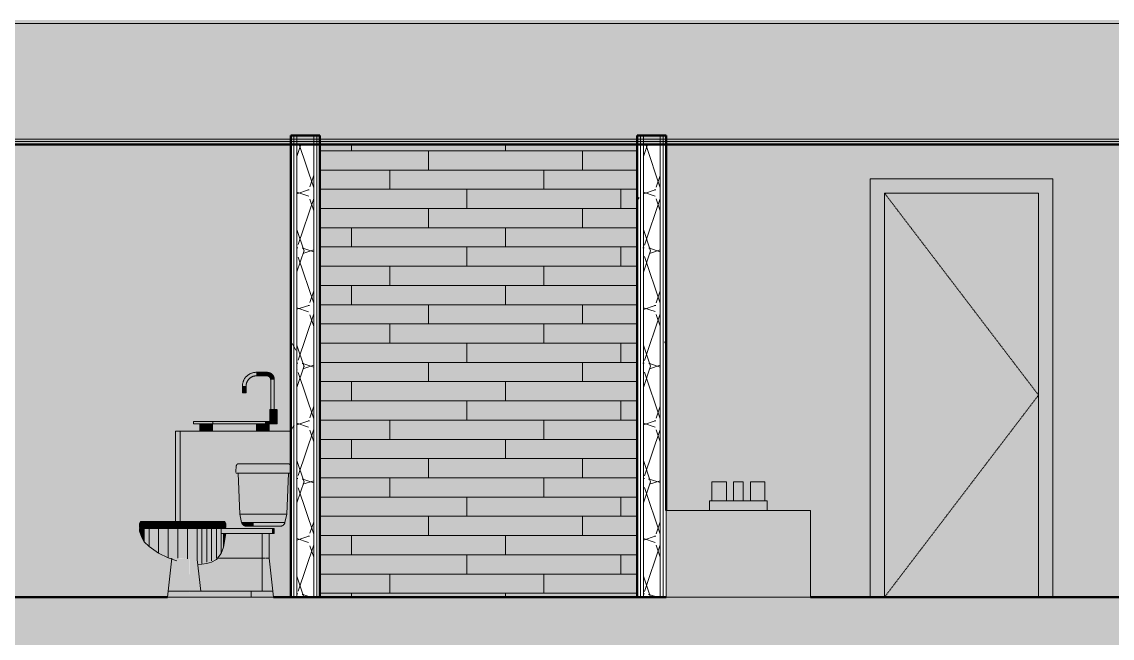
# Model space of a CAD drawing. Header units: inches. Extents: x 9566 to 17067, y -226 to 532.
# Drawn here: x 10320.9 to 10547.5, y -8.5 to 119.6 of the extents above; entities that cross this region are included whole.
import ezdxf

# ---------------------------------------------------------------- set-up
doc = ezdxf.new("R2010")
doc.units = ezdxf.units.IN
doc.header["$MEASUREMENT"] = 0
doc.linetypes.add('Dash 1_16_', pattern=[0.125, 0.0625, -0.0625])
doc.linetypes.add('Grid Line 1_2_', pattern=[0.875, 0.5, -0.125, 0.125, -0.125])
for name, color, linetype, lineweight in [('0-1', 7, 'Continuous', 5), ('0-2', 7, 'Continuous', 9), ('A-AREA-PATT-1', 41, 'Continuous', 9), ('A-AREA-PATT-3', 254, 'Continuous', 9), ('A-DOOR-1', 55, 'Continuous', 13), ('A-DOOR-2', 7, 'Dash 1_16_', 9), ('A-DOOR-FRAM-1', 55, 'Continuous', 13), ('A-DOOR-FRAM-2', 7, 'Continuous', 9), ('A-FLOR-1', 192, 'Continuous', 5), ('A-FLOR-2', 192, 'Continuous', 50), ('A-FLOR-LEVL-1', 51, 'Grid Line 1_2_', 9), ('A-FLOR-MCUT', 51, 'Continuous', 13), ('A-FLOR-PATT-1', 8, 'Continuous', 9), ('A-WALL', 113, 'Continuous', 13), ('A-WALL-PATT-1', 111, 'Continuous', 9), ('I-WALL-2', 2, 'Continuous', 50), ('P-SANR-FIXT-2', 7, 'Continuous', 9), ('P-SANR-FIXT-3', 9, 'Continuous', 9), ('P-SANR-FIXT-4', 50, 'Continuous', 9), ('P-SANR-FIXT-5', 37, 'Continuous', 9), ('Q-CASE-1', 9, 'Continuous', 9), ('Q-CASE-2', 7, 'Continuous', 9)]:
    doc.layers.add(name, color=color, linetype=linetype, lineweight=lineweight)
doc.layers.add('A-AREA-PATT-4', color=41, linetype='Continuous', lineweight=9, transparency=0.9)
pattern_1 = [(0, (11002.727, 72), (38.4, 9.6), [1.584, -27.216, 1.584, -27.216, -153.6]), (0, (11002.727, 72), (38.4, 9.6), [-57.6, 1.584, -56.016, 1.584, -27.216, -67.2]), (0, (11002.727, 72), (38.4, 9.6), [-144, 1.584, -17.616, 1.584, -46.416]), (120, (11017.127, 76.8), (-27.51384, 28.455376), [1.584, -27.216, 1.584, -27.216, -153.6]), (120, (11017.127, 76.8), (-27.51384, 28.455376), [-57.6, 1.584, -56.016, 1.584, -27.216, -67.2]), (120, (11017.127, 76.8), (-27.51384, 28.455376), [-144, 1.584, -17.616, 1.584, -46.416]), (240, (11021.927, 96), (-10.88616, -38.055376), [1.584, -27.216, 1.584, -27.216, -153.6]), (240, (11021.927, 96), (-10.88616, -38.055376), [-57.6, 1.584, -56.016, 1.584, -27.216, -67.2]), (240, (11021.927, 96), (-10.88616, -38.055376), [-144, 1.584, -17.616, 1.584, -46.416])]
pattern_2 = [(161.57, (11003.327, 72.6), (-4.8003375, -0.0004146), [0, -34.152, 3.792, 0]), (18.43, (11002.127, 72.6), (-4.8003375, 0.0004146), [0, -34.152, 3.792, 0]), (108.43, (11003.327, 72.6), (2.3991322, -12.001051), [11.382, -26.562]), (71.57, (11002.127, 72.6), (2.3991322, 12.001051), [11.382, -26.562])]

# ---------------------------------------------------------------- blocks, each defined once
blk = doc.blocks.new('Single-Flush - 32_ x 84_-V19-BUILDING SECTION - EAST_WEST - LOOKING NORTH')
at = {"layer": 'A-DOOR-1'}
blk.add_hatch(color=256, dxfattribs=at).paths.add_polyline_path([(10505.09, 0), (10532.16, 0), (10532.16, 84), (10500.16, 84), (10500.16, 0)], flags=0)
at = {"layer": 'A-DOOR-FRAM-1'}
blk.add_hatch(color=256, dxfattribs=at).paths.add_polyline_path([(10497.16, 0), (10500.16, 0), (10500.16, 84), (10532.16, 84), (10532.16, 0), (10535.16, 0), (10535.16, 87), (10497.16, 87), (10497.16, 9.03)], flags=0)
at = {"layer": 'A-DOOR-2'}
for p in [(10500.16, 84), (10500.16, 0)]:
    blk.add_line(p, (10532.16, 42), dxfattribs=at)
at = {"layer": 'A-DOOR-FRAM-2'}
for p, q in [((10535.16, 87), (10497.16, 87)), ((10497.16, 87), (10497.16, 0)), ((10535.16, 0), (10535.16, 87)), ((10500.16, 0), (10500.16, 84)), ((10500.16, 84), (10532.16, 84)), ((10532.16, 84), (10532.16, 0))]:
    blk.add_line(p, q, dxfattribs=at)
blk = doc.blocks.new('Bath Tub - Maestro - 60_x30_-1352617-BUILDING SECTION - EAST_WEST - LOOKING NORTH')
at = {"layer": 'P-SANR-FIXT-3'}
for points in [[(10525.79, 140), (10525.79, 144), (10524.29, 144), (10524.34, 140), (10525.4, 140)], [(10526.85, 140), (10527.29, 140), (10527.24, 144), (10525.79, 144), (10525.79, 140), (10526.62, 140)], [(10530.79, 140), (10530.79, 144), (10528.79, 144), (10528.79, 140)], [(10533.79, 140), (10533.79, 144), (10532.29, 144), (10532.34, 140), (10533.4, 140)], [(10535.29, 140), (10535.24, 144), (10533.79, 144), (10533.79, 140), (10535.24, 140)], [(10535.79, 138), (10535.79, 140), (10523.79, 140), (10523.79, 138), (10535.29, 138)], [(10526.62, 120), (10544.79, 120), (10544.79, 138), (10514.79, 138), (10514.79, 120)]]:
    blk.add_hatch(color=256, dxfattribs=at).paths.add_polyline_path(points, flags=0)
at = {"layer": 'P-SANR-FIXT-2'}
for p, q in [((10524.29, 144), (10524.29, 140)), ((10524.29, 144), (10525.79, 144)), ((10525.79, 144), (10527.29, 144)), ((10527.29, 140), (10527.29, 144)), ((10528.79, 140), (10528.79, 144)), ((10530.79, 144), (10528.79, 144)), ((10530.79, 144), (10530.79, 140)), ((10532.29, 144), (10532.29, 140)), ((10532.29, 144), (10533.79, 144)), ((10533.79, 144), (10535.29, 144)), ((10535.29, 140), (10535.29, 144)), ((10523.79, 140), (10535.79, 140)), ((10523.79, 138), (10523.79, 140)), ((10535.79, 138), (10535.79, 140)), ((10514.79, 138), (10544.79, 138)), ((10514.79, 120), (10514.79, 138)), ((10535.79, 138), (10523.79, 138)), ((10544.79, 120), (10544.79, 138)), ((10544.79, 120), (10514.79, 120))]:
    blk.add_line(p, q, dxfattribs=at)
blk = doc.blocks.new('M_Sink Vanity-Square - 500 x 440mm-1372835-BUILDING SECTION - EAST_WEST - LOOKING NORTH')
at = {"layer": 'P-SANR-FIXT-4'}
for points in [[(10360.24, 36), (10360.59, 36), (10360.59, 36.5), (10356.59, 36.5), (10356.59, 36), (10360.07, 36)], [(10360.59, 36), (10371.41, 36), (10371.41, 36.5), (10360.59, 36.5)], [(10371.58, 36), (10373.91, 36), (10373.86, 36.5), (10371.41, 36.5), (10371.41, 36), (10371.48, 36)], [(10358.66, 34.5), (10360.59, 34.5), (10360.59, 36), (10357.84, 36), (10357.84, 34.5), (10358.65, 34.5)], [(10360.59, 34.5), (10369.54, 34.5), (10369.54, 36), (10360.59, 36)], [(10371.69, 34.5), (10372.29, 34.5), (10372.29, 36), (10369.54, 36), (10369.54, 34.5), (10371.54, 34.5)]]:
    blk.add_hatch(color=256, dxfattribs=at).paths.add_polyline_path(points, flags=0)
at = {"layer": 'P-SANR-FIXT-5'}
for points in [[(10367.44, 43.87), (10367.48, 43.87), (10367.68, 44.75), (10368.18, 45.43), (10368.89, 45.86), (10369.6, 46.04), (10369.6, 46.75), (10368.5, 46.53), (10367.57, 45.91), (10366.95, 44.98), (10366.76, 43.87), (10367.34, 43.87)], [(10371.26, 46), (10371.79, 46.04), (10371.79, 46.75), (10369.6, 46.71), (10369.6, 46), (10370.54, 46)], [(10372.98, 45.19), (10373.31, 45.19), (10373.2, 45.74), (10373.08, 46.03), (10372.57, 46.54), (10371.79, 46.71), (10371.79, 46.04), (10372.34, 45.74), (10372.49, 45.59), (10372.65, 45.19), (10372.89, 45.19)], [(10367.48, 42.5), (10367.44, 43.87), (10366.73, 43.87), (10366.76, 42.5), (10367.44, 42.5)], [(10373.21, 39), (10373.35, 39), (10373.3, 45.19), (10372.6, 45.19), (10372.65, 39), (10373.17, 39)], [(10373, 36.99), (10373.16, 36.99), (10373.14, 39), (10372.43, 39), (10372.46, 36.99), (10372.98, 36.99)], [(10373.21, 36.99), (10373.91, 36.99), (10373.86, 39), (10373.16, 39), (10373.16, 36.99)], [(10373.01, 36.5), (10373.91, 36.5), (10373.86, 36.99), (10372.41, 36.99), (10372.46, 36.5), (10373, 36.5)]]:
    blk.add_hatch(color=256, dxfattribs=at).paths.add_polyline_path(points, flags=0)
at = {"layer": 'P-SANR-FIXT-2'}
for p, q in [((10371.79, 46.75), (10369.6, 46.75)), ((10369.6, 46), (10371.79, 46)), ((10366.73, 43.87), (10366.73, 42.5)), ((10367.48, 42.5), (10367.48, 43.87)), ((10372.6, 45.19), (10372.6, 39)), ((10373.35, 39), (10373.35, 45.19)), ((10367.48, 42.5), (10366.73, 42.5)), ((10372.41, 39), (10372.41, 36.99)), ((10372.41, 39), (10372.41, 36.99)), ((10372.43, 39), (10373.16, 39)), ((10372.43, 39), (10372.43, 39)), ((10373.16, 39), (10373.9, 39)), ((10373.9, 39), (10373.9, 39)), ((10373.91, 36.99), (10373.91, 39)), ((10373.91, 36.99), (10373.91, 39)), ((10356.59, 36.5), (10360.59, 36.5)), ((10356.59, 36), (10356.59, 36.5)), ((10360.59, 36.5), (10371.41, 36.5)), ((10360.59, 36.5), (10360.59, 36)), ((10371.41, 36.5), (10373.91, 36.5)), ((10372.41, 36.99), (10372.41, 36.5)), ((10372.41, 36.99), (10373.91, 36.99)), ((10373.91, 36.5), (10373.91, 36.99)), ((10373.91, 36), (10373.91, 36.5)), ((10360.59, 36), (10356.59, 36)), ((10357.84, 36), (10357.84, 34.5)), ((10371.41, 36), (10360.59, 36)), ((10373.91, 36), (10371.41, 36)), ((10372.29, 34.5), (10372.29, 36))]:
    blk.add_line(p, q, dxfattribs=at)
at = {"layer": 'P-SANR-FIXT-2', "flags": 128}
for points in [[(10369.6, 46.75), (10369.49, 46.75), (10369.37, 46.74), (10369.26, 46.73), (10369.14, 46.71), (10369.03, 46.69), (10368.92, 46.67), (10368.81, 46.64), (10368.7, 46.6), (10368.59, 46.57), (10368.48, 46.52), (10368.38, 46.48), (10368.27, 46.43), (10368.17, 46.37), (10368.07, 46.31), (10367.98, 46.25), (10367.88, 46.18), (10367.79, 46.11), (10367.71, 46.04), (10367.62, 45.96), (10367.54, 45.88), (10367.46, 45.79), (10367.39, 45.71), (10367.31, 45.62), (10367.25, 45.52), (10367.18, 45.43), (10367.12, 45.33), (10367.07, 45.23), (10367.01, 45.13), (10366.97, 45.02), (10366.92, 44.92), (10366.88, 44.81), (10366.85, 44.7), (10366.82, 44.59), (10366.79, 44.48), (10366.77, 44.36), (10366.75, 44.25), (10366.74, 44.14), (10366.73, 44.02), (10366.73, 43.91), (10366.73, 43.87)], [(10367.48, 43.87), (10367.48, 43.96), (10367.48, 44.04), (10367.49, 44.13), (10367.5, 44.21), (10367.52, 44.3), (10367.54, 44.38), (10367.56, 44.46), (10367.58, 44.54), (10367.61, 44.62), (10367.64, 44.7), (10367.68, 44.78), (10367.72, 44.86), (10367.76, 44.93), (10367.8, 45), (10367.85, 45.07), (10367.9, 45.14), (10367.95, 45.21), (10368, 45.28), (10368.06, 45.34), (10368.12, 45.4), (10368.18, 45.46), (10368.25, 45.51), (10368.31, 45.57), (10368.38, 45.62), (10368.45, 45.66), (10368.53, 45.71), (10368.6, 45.75), (10368.68, 45.79), (10368.75, 45.82), (10368.83, 45.86), (10368.91, 45.88), (10368.99, 45.91), (10369.07, 45.93), (10369.16, 45.95), (10369.24, 45.97), (10369.32, 45.98), (10369.41, 45.99), (10369.49, 46), (10369.58, 46), (10369.6, 46)], [(10373.35, 45.19), (10373.35, 45.25), (10373.35, 45.31), (10373.34, 45.37), (10373.33, 45.44), (10373.32, 45.5), (10373.31, 45.56), (10373.29, 45.62), (10373.27, 45.68), (10373.25, 45.74), (10373.23, 45.8), (10373.2, 45.85), (10373.18, 45.91), (10373.15, 45.96), (10373.11, 46.02), (10373.08, 46.07), (10373.04, 46.12), (10373, 46.17), (10372.96, 46.22), (10372.92, 46.26), (10372.88, 46.31), (10372.83, 46.35), (10372.78, 46.39), (10372.74, 46.43), (10372.69, 46.47), (10372.63, 46.5), (10372.58, 46.54), (10372.53, 46.57), (10372.47, 46.59), (10372.41, 46.62), (10372.36, 46.64), (10372.3, 46.67), (10372.24, 46.68), (10372.18, 46.7), (10372.12, 46.72), (10372.05, 46.73), (10371.99, 46.74), (10371.93, 46.74), (10371.87, 46.75), (10371.81, 46.75), (10371.79, 46.75)], [(10371.79, 46), (10371.82, 46), (10371.85, 46), (10371.89, 45.99), (10371.92, 45.99), (10371.95, 45.98), (10371.98, 45.98), (10372.01, 45.97), (10372.04, 45.96), (10372.08, 45.95), (10372.11, 45.94), (10372.14, 45.92), (10372.16, 45.91), (10372.19, 45.89), (10372.22, 45.88), (10372.25, 45.86), (10372.27, 45.84), (10372.3, 45.82), (10372.33, 45.8), (10372.35, 45.78), (10372.37, 45.75), (10372.39, 45.73), (10372.42, 45.71), (10372.44, 45.68), (10372.45, 45.65), (10372.47, 45.63), (10372.49, 45.6), (10372.51, 45.57), (10372.52, 45.54), (10372.53, 45.51), (10372.55, 45.48), (10372.56, 45.45), (10372.57, 45.42), (10372.58, 45.39), (10372.58, 45.36), (10372.59, 45.33), (10372.59, 45.29), (10372.6, 45.26), (10372.6, 45.23), (10372.6, 45.2), (10372.6, 45.19)]]:
    blk.add_lwpolyline(points, dxfattribs=at)
blk = doc.blocks.new('Toilet-Domestic-3D - Toilet-Domestic-3D-1352612-BUILDING SECTION - EAST_WEST - LOOKING NORTH')
at = {"layer": 'P-SANR-FIXT-4'}
for points in [[(10365.34, 26.02), (10369.06, 26.02), (10369.06, 27.29), (10365.45, 27.29), (10365.4, 26.69)], [(10368.27, 27.29), (10369.06, 27.29), (10369.06, 27.75), (10365.73, 27.65), (10365.55, 27.37), (10365.63, 27.29), (10368.23, 27.29)], [(10366.72, 27.72), (10367.64, 27.74), (10366.62, 27.72)], [(10369.06, 27.29), (10376.68, 27.29), (10376.6, 27.52), (10376.31, 27.72), (10376.18, 27.75), (10369.06, 27.72), (10369.06, 27.4)], [(10369.06, 26.02), (10376.79, 26.02), (10376.68, 27.29), (10369.06, 27.29), (10369.06, 26.69)], [(10366.14, 25.75), (10369.06, 25.78), (10369.06, 26.02), (10365.34, 26.02), (10365.36, 25.92), (10365.55, 25.8), (10365.63, 25.77), (10366.05, 25.75), (10366.14, 25.75)], [(10366.42, 17.25), (10369.06, 17.25), (10369.06, 25.75), (10365.81, 25.74), (10366.2, 17.25), (10366.42, 17.25)], [(10376.54, 25.75), (10376.72, 25.83), (10376.79, 26.02), (10369.06, 26.02), (10369.06, 25.75), (10376.31, 25.75)], [(10370.54, 17.25), (10375.93, 17.25), (10376.31, 25.75), (10369.06, 25.75), (10369.06, 17.25)], [(10367.02, 15.49), (10369.06, 15.54), (10369.06, 17.25), (10366.2, 17.25), (10366.56, 15.49), (10366.75, 15.49)], [(10370.54, 15.49), (10375.57, 15.49), (10375.92, 17.25), (10369.06, 17.25), (10369.06, 15.49)], [(10345.81, 14.5), (10345.81, 15.25), (10345.31, 15.24), (10345.31, 14.5)], [(10345.81, 12.42), (10345.81, 14.25), (10345.31, 14.25), (10345.32, 13.73), (10345.74, 12.6)], [(10345.81, 15.25), (10345.82, 15.25), (10346.04, 15.75), (10345.56, 15.75), (10345.32, 15.25)], [(10345.81, 14.5), (10346.31, 14.5), (10346.31, 15.25), (10345.81, 15.24), (10345.81, 14.91)], [(10346.31, 11.51), (10346.31, 14.25), (10345.81, 14.25), (10345.81, 12.42), (10346.26, 11.61)], [(10346.32, 15.25), (10346.51, 15.75), (10346.04, 15.75), (10345.82, 15.25), (10346.31, 15.25)], [(10346.31, 14.5), (10347.31, 14.5), (10347.31, 15.25), (10346.31, 15.24), (10346.31, 14.91)], [(10347.31, 10.57), (10347.31, 14.25), (10346.31, 14.25), (10346.35, 11.48), (10346.84, 11.01)], [(10347.31, 15.25), (10347.31, 15.25), (10347.47, 15.75), (10346.51, 15.75), (10346.32, 15.25)], [(10349.31, 15.25), (10349.44, 15.75), (10347.47, 15.75), (10347.31, 15.25), (10349.31, 15.25)], [(10347.74, 14.5), (10349.31, 14.5), (10349.31, 15.25), (10347.31, 15.25), (10347.31, 14.5)], [(10349.31, 9.17), (10349.31, 14.25), (10347.31, 14.25), (10347.31, 10.57), (10349.01, 9.39)], [(10351.31, 15.25), (10351.41, 15.75), (10349.44, 15.75), (10349.31, 15.25), (10351.31, 15.25)], [(10351.31, 14.5), (10351.31, 15.25), (10349.31, 15.25), (10349.31, 14.5), (10350.55, 14.5)], [(10351.31, 8.25), (10351.31, 14.25), (10349.31, 14.25), (10349.31, 9.17), (10351.05, 8.37)], [(10353.31, 15.25), (10353.39, 15.75), (10351.41, 15.75), (10351.31, 15.25), (10353.31, 15.25)], [(10351.63, 14.5), (10353.31, 14.5), (10353.31, 15.25), (10351.31, 15.25), (10351.31, 14.5)], [(10352.1, 7.94), (10352.11, 7.96), (10352.34, 7.96), (10352.66, 8.03), (10353.31, 8.12), (10353.31, 14.25), (10351.31, 14.25), (10351.31, 8.25), (10351.63, 8.12)], [(10355.05, 15.25), (10355.32, 15.25), (10355.32, 15.75), (10353.39, 15.75), (10353.31, 15.25), (10354.39, 15.25)], [(10354.39, 14.5), (10355.32, 14.5), (10355.32, 15.25), (10353.31, 15.25), (10353.31, 14.5), (10353.79, 14.5)], [(10355.32, 7.97), (10355.32, 14.25), (10353.31, 14.25), (10353.31, 8.11), (10353.43, 8.12), (10354.42, 8.1), (10354.53, 8.11)], [(10355.36, 15.25), (10357.31, 15.25), (10357.31, 15.75), (10355.36, 15.75), (10355.32, 15.25)], [(10355.79, 14.5), (10357.31, 14.5), (10357.31, 15.25), (10355.32, 15.25), (10355.32, 14.5), (10355.5, 14.5)], [(10357.31, 7.83), (10357.31, 14.25), (10355.32, 14.25), (10355.32, 7.97), (10355.84, 7.96)], [(10358.31, 15.25), (10358.28, 15.75), (10357.31, 15.75), (10357.31, 15.25), (10358.28, 15.25)], [(10358.24, 14.5), (10358.31, 14.5), (10358.31, 15.25), (10357.31, 15.24), (10357.31, 14.5), (10358.1, 14.5)], [(10357.44, 6.99), (10358.31, 7.07), (10358.31, 14.25), (10357.31, 14.25), (10357.35, 7.83), (10357.41, 7.2)], [(10359.31, 15.25), (10359.26, 15.75), (10358.28, 15.75), (10358.31, 15.25), (10359.26, 15.25)], [(10359.18, 14.5), (10359.31, 14.5), (10359.31, 15.25), (10358.31, 15.24), (10358.31, 14.5), (10359.06, 14.5)], [(10358.31, 7.07), (10359.31, 7.24), (10359.31, 14.25), (10358.31, 14.25), (10358.31, 7.24)], [(10360.31, 15.25), (10360.22, 15.75), (10359.26, 15.75), (10359.31, 15.25), (10360.22, 15.25)], [(10359.77, 14.5), (10360.31, 14.5), (10360.31, 15.25), (10359.31, 15.24), (10359.31, 14.5)], [(10359.31, 7.22), (10360.31, 7.52), (10360.31, 14.25), (10359.31, 14.25), (10359.31, 7.26)], [(10360.31, 15.25), (10361.31, 15.25), (10361.15, 15.75), (10360.22, 15.75)], [(10361.01, 14.5), (10361.31, 14.5), (10361.31, 15.25), (10360.31, 15.24), (10360.31, 14.5), (10360.88, 14.5)], [(10360.31, 7.49), (10361.31, 8.07), (10361.31, 14.25), (10360.31, 14.25), (10360.31, 7.52)], [(10362.31, 15.25), (10362.09, 15.75), (10361.15, 15.75), (10361.31, 15.25)], [(10361.31, 14.5), (10362.31, 14.5), (10362.31, 15.25), (10361.31, 15.24), (10361.31, 14.91)], [(10361.31, 8.05), (10361.38, 8.12), (10361.54, 8.14), (10362.31, 9.09), (10362.31, 14.25), (10361.31, 14.25), (10361.31, 8.07)], [(10362.31, 15.25), (10362.81, 15.25), (10362.57, 15.75), (10362.09, 15.75)], [(10362.31, 14.5), (10362.81, 14.5), (10362.81, 15.25), (10362.31, 15.24), (10362.31, 14.91)], [(10370.54, 13.25), (10372.87, 13.25), (10372.87, 14.25), (10362.31, 14.25), (10362.31, 13.25), (10365.16, 13.25)], [(10363.31, 15.25), (10363.06, 15.75), (10362.57, 15.75), (10362.81, 15.25)], [(10362.9, 14.5), (10363.31, 14.5), (10363.31, 15.25), (10362.81, 15.24), (10362.81, 14.5)], [(10370.54, 14.75), (10374.81, 14.8), (10375.12, 14.91), (10375.37, 15.11), (10375.57, 15.49), (10369.06, 15.49), (10369.06, 14.75)], [(10372.98, 13.25), (10373.31, 13.25), (10373.29, 14.25), (10372.87, 14.25), (10372.87, 13.25), (10372.97, 13.25)], [(10370.81, 8.12), (10370.81, 13.25), (10363.31, 13.25), (10362.78, 10.31), (10362.3, 9.03), (10361.54, 8.12), (10365.16, 8.12)], [(10362.31, 9.09), (10362.81, 10.61), (10362.81, 13.25), (10362.31, 13.25), (10362.31, 9.51)], [(10362.81, 10.47), (10363.27, 13.25), (10362.81, 13.25), (10362.81, 10.93)], [(10370.81, 8.12), (10372.28, 8.12), (10372.28, 13.25), (10370.81, 13.25), (10370.81, 9.03)], [(10355.81, 1.25), (10355.78, 7.97), (10355.32, 7.97), (10354.39, 8.1), (10352.55, 8.04), (10352.17, 7.96), (10352.1, 7.96), (10351.31, 1.25), (10355.79, 1.25)], [(10357.31, 1.25), (10358.06, 1.25), (10357.31, 7.83), (10355.81, 7.97), (10355.81, 1.25)], [(10358.06, 1.25), (10370.81, 1.25), (10370.81, 8.12), (10361.38, 8.12), (10361.2, 7.98), (10360.2, 7.46), (10359.04, 7.16), (10357.44, 6.99), (10357.86, 3.14)], [(10370.81, 1.25), (10373.01, 1.25), (10372.28, 8.12), (10370.81, 8.12), (10370.81, 1.6)], [(10352.57, 0), (10355.81, 0), (10355.79, 1.25), (10351.31, 1.25), (10351.18, 0), (10352.17, 0)], [(10365.16, 0), (10368.56, 0), (10368.56, 1.25), (10355.81, 1.25), (10355.81, 0), (10357.31, 0)], [(10368.56, 0), (10373.2, 0), (10373.06, 1.25), (10368.56, 1.25)]]:
    blk.add_hatch(color=256, dxfattribs=at).paths.add_polyline_path(points, flags=0)
h = blk.add_hatch(color=256, dxfattribs=at)
h.paths.add_polyline_path([(10368.8, 14.75), (10369.06, 14.8), (10369.06, 15.49), (10366.65, 15.49), (10366.76, 15.16), (10367, 14.93), (10367.13, 14.86), (10367.17, 14.83), (10367.77, 14.76), (10368.68, 14.75)], flags=0)
h.paths.add_polyline_path([(10366.66, 15.29), (10366.65, 15.49), (10366.56, 15.49), (10366.66, 15.3)], flags=0)
at = {"layer": 'P-SANR-FIXT-2'}
for p, q in [((10365.45, 27.29), (10365.34, 26.02)), ((10366.31, 27.75), (10369.06, 27.75)), ((10366.31, 27.75), (10369.06, 27.75)), ((10376.18, 27.75), (10369.06, 27.75)), ((10376.79, 26.02), (10376.68, 27.29)), ((10365.81, 25.75), (10366.2, 17.25)), ((10366.22, 25.75), (10367, 25.75)), ((10369.06, 25.75), (10376.54, 25.75)), ((10375.93, 17.25), (10376.31, 25.75)), ((10366.2, 17.25), (10366.56, 15.49)), ((10366.2, 17.25), (10369.06, 17.25)), ((10369.06, 17.25), (10375.93, 17.25)), ((10375.57, 15.49), (10375.93, 17.25)), ((10345.31, 15.24), (10345.56, 15.75)), ((10345.31, 15.25), (10345.81, 15.25)), ((10345.31, 14.5), (10345.31, 15.25)), ((10345.81, 15.24), (10345.31, 15.24)), ((10345.81, 14.5), (10345.31, 14.5)), ((10345.31, 14.25), (10345.81, 14.25)), ((10345.31, 14.25), (10345.31, 13.75)), ((10345.31, 13.75), (10345.81, 12.38)), ((10345.56, 15.75), (10346.04, 15.75)), ((10345.81, 15.24), (10346.04, 15.75)), ((10346.31, 15.24), (10345.81, 15.24)), ((10345.81, 14.5), (10345.81, 15.24)), ((10346.31, 14.5), (10345.81, 14.5)), ((10345.81, 14.25), (10346.31, 14.25)), ((10345.81, 14.25), (10345.81, 12.42)), ((10345.82, 15.25), (10346.31, 15.25)), ((10346.04, 15.75), (10346.51, 15.75)), ((10347.31, 15.24), (10346.31, 15.24)), ((10346.31, 14.5), (10346.31, 15.24)), ((10347.31, 14.5), (10346.31, 14.5)), ((10346.31, 14.25), (10347.31, 14.25)), ((10346.31, 14.25), (10346.31, 11.51)), ((10346.32, 15.25), (10346.51, 15.75)), ((10346.32, 15.25), (10347.31, 15.25)), ((10346.51, 15.75), (10347.47, 15.75)), ((10347.31, 15.25), (10347.47, 15.75)), ((10347.31, 15.25), (10349.31, 15.25)), ((10349.31, 15.24), (10347.31, 15.24)), ((10347.31, 14.5), (10347.31, 15.24)), ((10349.31, 14.5), (10347.31, 14.5)), ((10347.31, 14.25), (10349.31, 14.25)), ((10347.31, 14.25), (10347.31, 10.57)), ((10347.47, 15.75), (10349.44, 15.75)), ((10349.31, 15.25), (10349.44, 15.75)), ((10349.31, 15.25), (10351.31, 15.25)), ((10349.31, 14.5), (10349.31, 15.25)), ((10351.31, 15.24), (10349.31, 15.24)), ((10351.31, 14.5), (10349.31, 14.5)), ((10349.31, 14.25), (10351.31, 14.25)), ((10349.31, 14.25), (10349.31, 9.17)), ((10349.44, 15.75), (10351.41, 15.75)), ((10351.31, 15.25), (10351.41, 15.75)), ((10351.31, 15.25), (10353.31, 15.25)), ((10353.31, 15.24), (10351.31, 15.24)), ((10351.31, 14.5), (10351.31, 15.24)), ((10353.31, 14.5), (10351.31, 14.5)), ((10351.31, 14.25), (10353.31, 14.25)), ((10351.31, 14.25), (10351.31, 8.25)), ((10351.41, 15.75), (10353.39, 15.75)), ((10353.31, 15.25), (10353.39, 15.75)), ((10353.31, 15.25), (10355.32, 15.25)), ((10353.31, 14.5), (10353.31, 15.25)), ((10355.32, 15.24), (10353.31, 15.24)), ((10355.32, 14.5), (10353.31, 14.5)), ((10353.31, 14.25), (10355.32, 14.25)), ((10353.31, 14.25), (10353.31, 8.09)), ((10353.39, 15.75), (10355.36, 15.75)), ((10355.32, 15.25), (10355.36, 15.75)), ((10355.32, 15.25), (10357.31, 15.25)), ((10357.31, 15.24), (10355.32, 15.24)), ((10355.32, 14.5), (10355.32, 15.24)), ((10357.31, 14.5), (10355.32, 14.5)), ((10355.32, 14.25), (10357.31, 14.25)), ((10355.32, 14.25), (10355.32, 7.93)), ((10355.36, 15.75), (10357.31, 15.75)), ((10357.31, 15.25), (10357.31, 15.75)), ((10357.31, 15.75), (10358.28, 15.75)), ((10357.31, 15.25), (10358.31, 15.25)), ((10358.31, 15.24), (10357.31, 15.24)), ((10357.31, 14.5), (10357.31, 15.24)), ((10358.31, 14.5), (10357.31, 14.5)), ((10357.31, 14.25), (10358.31, 14.25)), ((10357.31, 14.25), (10357.31, 7.79)), ((10358.31, 15.25), (10358.28, 15.75)), ((10358.28, 15.75), (10359.26, 15.75)), ((10358.31, 15.25), (10359.31, 15.25)), ((10359.31, 15.24), (10358.31, 15.24)), ((10358.31, 14.5), (10358.31, 15.24)), ((10359.31, 14.5), (10358.31, 14.5)), ((10358.31, 14.25), (10359.31, 14.25)), ((10358.31, 14.25), (10358.31, 7.02)), ((10359.31, 15.25), (10359.26, 15.75)), ((10359.26, 15.75), (10360.22, 15.75)), ((10359.31, 15.25), (10360.31, 15.25)), ((10360.31, 15.24), (10359.31, 15.24)), ((10359.31, 14.5), (10359.31, 15.24)), ((10360.31, 14.5), (10359.31, 14.5)), ((10359.31, 14.25), (10360.31, 14.25)), ((10359.31, 14.25), (10359.31, 7.26)), ((10360.31, 15.25), (10360.22, 15.75)), ((10360.22, 15.75), (10361.15, 15.75)), ((10360.31, 15.25), (10361.31, 15.25)), ((10361.31, 15.24), (10360.31, 15.24)), ((10360.31, 14.5), (10360.31, 15.24)), ((10361.31, 14.5), (10360.31, 14.5)), ((10360.31, 14.25), (10361.31, 14.25)), ((10360.31, 14.25), (10360.31, 7.52)), ((10361.31, 15.25), (10361.15, 15.75)), ((10361.15, 15.75), (10362.09, 15.75)), ((10361.31, 15.25), (10362.31, 15.25)), ((10361.31, 14.5), (10361.31, 15.25)), ((10362.31, 15.24), (10361.31, 15.24)), ((10362.31, 14.5), (10361.31, 14.5)), ((10361.31, 14.25), (10362.31, 14.25)), ((10361.31, 14.25), (10361.31, 8.07)), ((10362.31, 15.24), (10362.09, 15.75)), ((10362.09, 15.75), (10362.57, 15.75)), ((10362.31, 15.25), (10362.81, 15.25)), ((10362.81, 15.24), (10362.31, 15.24)), ((10362.31, 14.5), (10362.31, 15.24)), ((10362.81, 14.5), (10362.31, 14.5)), ((10362.31, 14.25), (10372.87, 14.25)), ((10362.31, 13.25), (10362.31, 14.25)), ((10362.81, 15.24), (10362.57, 15.75)), ((10362.57, 15.75), (10363.06, 15.75)), ((10362.81, 15.25), (10363.31, 15.25)), ((10363.31, 15.24), (10362.81, 15.24)), ((10362.81, 14.5), (10362.81, 15.24)), ((10363.31, 14.5), (10362.81, 14.5)), ((10363.31, 15.24), (10363.06, 15.75)), ((10363.31, 14.5), (10363.31, 15.25)), ((10366.56, 15.49), (10369.06, 15.49)), ((10368.66, 14.75), (10368.31, 14.75)), ((10368.31, 14.75), (10368.66, 14.75)), ((10369.06, 15.49), (10375.57, 15.49)), ((10369.06, 14.75), (10374.6, 14.75)), ((10372.87, 14.25), (10373.31, 14.25)), ((10373.31, 13.25), (10373.31, 14.25)), ((10345.81, 12.38), (10346.31, 11.51)), ((10346.31, 11.51), (10347.31, 10.51)), ((10372.87, 13.25), (10362.31, 13.25)), ((10362.31, 13.24), (10362.31, 9.09)), ((10363.31, 13.25), (10362.81, 10.41)), ((10362.81, 10.41), (10363.31, 13.25)), ((10362.81, 13.24), (10362.81, 10.47)), ((10370.81, 8.12), (10370.81, 13.25)), ((10370.81, 8.12), (10370.81, 13.25)), ((10372.31, 8.12), (10372.31, 13.25)), ((10373.31, 13.25), (10372.87, 13.25)), ((10347.31, 10.51), (10349.31, 9.12)), ((10349.31, 9.12), (10351.31, 8.19)), ((10362.81, 10.41), (10362.31, 9.04)), ((10362.31, 9.04), (10362.81, 10.41)), ((10351.31, 8.19), (10353.12, 7.53)), ((10352.06, 8.12), (10351.31, 1.25)), ((10358.06, 1.25), (10357.35, 7.82)), ((10357.46, 6.76), (10358.31, 6.84)), ((10358.31, 6.84), (10359.31, 7.01)), ((10359.31, 7.01), (10360.31, 7.28)), ((10360.31, 7.28), (10361.31, 7.85)), ((10361.31, 7.85), (10362.31, 9.04)), ((10370.81, 8.12), (10361.35, 8.12)), ((10362.31, 9.04), (10361.54, 8.12)), ((10361.54, 8.12), (10370.81, 8.12)), ((10370.81, 1.25), (10370.81, 8.12)), ((10371.46, 8.12), (10370.81, 8.12)), ((10370.81, 8.12), (10370.81, 1.25)), ((10371.72, 8.12), (10371.56, 8.12)), ((10371.99, 8.12), (10371.72, 8.12)), ((10372.11, 8.12), (10372.01, 8.12)), ((10372.31, 8.12), (10372.19, 8.12)), ((10373.06, 1.25), (10372.31, 8.12)), ((10351.31, 1.25), (10351.18, 0)), ((10351.53, 1.25), (10351.31, 1.25)), ((10351.31, 1.25), (10351.53, 1.25)), ((10352.17, 1.25), (10351.53, 1.25)), ((10351.53, 1.25), (10352.17, 1.25)), ((10353.17, 1.25), (10352.17, 1.25)), ((10352.17, 1.25), (10353.17, 1.25)), ((10355.81, 1.25), (10353.17, 1.25)), ((10353.17, 1.25), (10354.42, 1.25)), ((10354.42, 1.25), (10355.81, 1.25)), ((10368.56, 1.25), (10355.81, 1.25)), ((10355.81, 1.25), (10358.06, 1.25)), ((10368.56, 0), (10368.56, 1.25)), ((10368.56, 1.25), (10373.03, 1.25)), ((10368.56, 1.25), (10368.56, 0)), ((10373.01, 1.25), (10373.06, 1.25)), ((10373.05, 1.25), (10373.06, 1.25)), ((10373.2, 0), (10373.06, 1.25)), ((10351.18, 0), (10355.81, 0)), ((10355.81, 0), (10368.56, 0)), ((10373.2, 0), (10368.56, 0))]:
    blk.add_line(p, q, dxfattribs=at)
at = {"layer": 'P-SANR-FIXT-2', "flags": 128}
for points in [[(10365.45, 27.29), (10365.45, 27.31), (10365.45, 27.33), (10365.46, 27.35), (10365.46, 27.37), (10365.47, 27.39), (10365.47, 27.41), (10365.48, 27.43), (10365.49, 27.45), (10365.5, 27.47), (10365.5, 27.48), (10365.51, 27.5), (10365.52, 27.52), (10365.54, 27.54), (10365.55, 27.55), (10365.56, 27.57), (10365.57, 27.58), (10365.59, 27.6), (10365.6, 27.61), (10365.62, 27.62), (10365.63, 27.64), (10365.65, 27.65), (10365.66, 27.66), (10365.68, 27.67), (10365.7, 27.68), (10365.71, 27.69), (10365.73, 27.7), (10365.75, 27.71), (10365.77, 27.72), (10365.79, 27.72), (10365.81, 27.73), (10365.83, 27.74), (10365.85, 27.74), (10365.86, 27.74), (10365.88, 27.75), (10365.9, 27.75), (10365.92, 27.75), (10365.94, 27.75), (10365.95, 27.75)], [(10369.06, 27.75), (10368.94, 27.75), (10368.81, 27.75), (10368.69, 27.75), (10368.57, 27.75), (10368.44, 27.75), (10368.32, 27.75), (10368.2, 27.75), (10368.08, 27.75), (10367.97, 27.75), (10367.85, 27.75), (10367.74, 27.75), (10367.62, 27.75), (10367.51, 27.75), (10367.41, 27.75), (10367.3, 27.75), (10367.2, 27.75), (10367.1, 27.75), (10367.01, 27.75), (10366.92, 27.75), (10366.83, 27.75), (10366.74, 27.75), (10366.66, 27.75), (10366.58, 27.75), (10366.51, 27.75), (10366.44, 27.75), (10366.38, 27.75), (10366.31, 27.75), (10366.26, 27.75), (10366.21, 27.75), (10366.16, 27.75), (10366.12, 27.75), (10366.08, 27.75), (10366.04, 27.75), (10366.02, 27.75), (10365.99, 27.75), (10365.97, 27.75), (10365.96, 27.75), (10365.95, 27.75), (10365.95, 27.75), (10365.95, 27.75)], [(10365.95, 27.75), (10365.95, 27.75), (10365.96, 27.75), (10365.97, 27.75), (10365.99, 27.75), (10366.01, 27.75), (10366.04, 27.75), (10366.07, 27.75), (10366.1, 27.75), (10366.15, 27.75), (10366.19, 27.75), (10366.24, 27.75), (10366.3, 27.75)], [(10365.59, 25.75), (10365.58, 25.75), (10365.57, 25.75), (10365.56, 25.75), (10365.55, 25.75), (10365.54, 25.75), (10365.53, 25.76), (10365.52, 25.76), (10365.51, 25.76), (10365.5, 25.77), (10365.49, 25.77), (10365.48, 25.77), (10365.47, 25.78), (10365.46, 25.78), (10365.45, 25.79), (10365.44, 25.79), (10365.44, 25.8), (10365.43, 25.81), (10365.42, 25.81), (10365.41, 25.82), (10365.41, 25.83), (10365.4, 25.83), (10365.39, 25.84), (10365.39, 25.85), (10365.38, 25.86), (10365.38, 25.86), (10365.37, 25.87), (10365.37, 25.88), (10365.36, 25.89)], [(10365.59, 25.75), (10365.59, 25.75), (10365.6, 25.75), (10365.61, 25.75), (10365.63, 25.75), (10365.66, 25.75), (10365.69, 25.75), (10365.72, 25.75), (10365.76, 25.75), (10365.81, 25.75), (10365.86, 25.75), (10365.92, 25.75), (10365.98, 25.75), (10366.05, 25.75), (10366.12, 25.75), (10366.19, 25.75), (10366.27, 25.75), (10366.36, 25.75), (10366.45, 25.75), (10366.54, 25.75), (10366.64, 25.75), (10366.74, 25.75), (10366.85, 25.75), (10366.96, 25.75), (10367.07, 25.75), (10367.18, 25.75), (10367.3, 25.75), (10367.42, 25.75), (10367.55, 25.75), (10367.67, 25.75), (10367.8, 25.75), (10367.93, 25.75), (10368.07, 25.75), (10368.2, 25.75), (10368.34, 25.75), (10368.47, 25.75), (10368.61, 25.75), (10368.75, 25.75), (10368.89, 25.75), (10369.03, 25.75), (10369.06, 25.75)], [(10365.66, 25.75), (10365.64, 25.75), (10365.62, 25.75), (10365.6, 25.75), (10365.59, 25.75), (10365.59, 25.75), (10365.59, 25.75)], [(10367.1, 14.85), (10367.06, 14.86), (10367.03, 14.88), (10366.99, 14.9), (10366.96, 14.92), (10366.93, 14.95), (10366.9, 14.97), (10366.87, 15), (10366.84, 15.03), (10366.81, 15.05), (10366.78, 15.08), (10366.75, 15.11), (10366.73, 15.14), (10366.71, 15.18), (10366.68, 15.21), (10366.66, 15.24), (10366.64, 15.28), (10366.63, 15.31), (10366.61, 15.35), (10366.59, 15.39), (10366.58, 15.43)], [(10367.53, 14.75), (10367.49, 14.75), (10367.45, 14.75), (10367.41, 14.76), (10367.37, 14.76), (10367.33, 14.77), (10367.29, 14.78), (10367.25, 14.79), (10367.21, 14.8), (10367.17, 14.81)], [(10367.53, 14.75), (10367.53, 14.75), (10367.53, 14.75), (10367.54, 14.75), (10367.55, 14.75), (10367.56, 14.75), (10367.57, 14.75), (10367.59, 14.75), (10367.6, 14.75), (10367.62, 14.75), (10367.65, 14.75), (10367.67, 14.75), (10367.7, 14.75), (10367.73, 14.75), (10367.76, 14.75), (10367.79, 14.75), (10367.83, 14.75), (10367.87, 14.75), (10367.91, 14.75), (10367.95, 14.75), (10367.99, 14.75), (10368.04, 14.75), (10368.08, 14.75), (10368.13, 14.75), (10368.18, 14.75), (10368.23, 14.75), (10368.28, 14.75), (10368.34, 14.75), (10368.39, 14.75), (10368.45, 14.75), (10368.51, 14.75), (10368.56, 14.75), (10368.62, 14.75), (10368.68, 14.75), (10368.74, 14.75), (10368.8, 14.75), (10368.86, 14.75), (10368.92, 14.75), (10368.99, 14.75), (10369.05, 14.75), (10369.06, 14.75)], [(10367.88, 14.75), (10367.84, 14.75), (10367.8, 14.75), (10367.77, 14.75), (10367.74, 14.75), (10367.71, 14.75), (10367.68, 14.75), (10367.65, 14.75), (10367.63, 14.75), (10367.61, 14.75), (10367.59, 14.75), (10367.57, 14.75), (10367.56, 14.75), (10367.55, 14.75), (10367.54, 14.75), (10367.53, 14.75), (10367.53, 14.75), (10367.53, 14.75)], [(10368.3, 14.75), (10368.25, 14.75), (10368.19, 14.75), (10368.14, 14.75), (10368.1, 14.75), (10368.05, 14.75), (10368, 14.75)], [(10368.64, 14.75), (10368.58, 14.75), (10368.52, 14.75), (10368.46, 14.75)]]:
    blk.add_lwpolyline(points, dxfattribs=at)
at = {"layer": 'P-SANR-FIXT-2'}
for points, knots in [([(10376.68, 27.29), (10376.67, 27.33), (10376.66, 27.4), (10376.63, 27.46), (10376.61, 27.5), (10376.59, 27.53), (10376.56, 27.57), (10376.52, 27.62), (10376.47, 27.66), (10376.42, 27.69), (10376.36, 27.72), (10376.28, 27.74), (10376.22, 27.75), (10376.18, 27.75)], [-1, -1, -1, -1, -0.833333, -0.75, -0.708333, -0.666667, -0.583333, -0.5, -0.416667, -0.333333, -0.25, -0.166667, 0, 0, 0, 0]), ([(10376.54, 25.75), (10376.56, 25.75), (10376.58, 25.75), (10376.62, 25.76), (10376.64, 25.77), (10376.66, 25.78), (10376.69, 25.8), (10376.7, 25.81), (10376.72, 25.82), (10376.72, 25.83), (10376.73, 25.84), (10376.74, 25.85), (10376.76, 25.87), (10376.77, 25.9), (10376.78, 25.93), (10376.79, 25.97), (10376.79, 26), (10376.79, 26.02)], [-1, -1, -1, -1, -0.875, -0.8125, -0.75, -0.6875, -0.625, -0.5625, -0.53125, -0.5, -0.46875, -0.4375, -0.375, -0.3125, -0.25, -0.125, 0, 0, 0, 0]), ([(10374.6, 14.75), (10374.67, 14.75), (10374.78, 14.76), (10374.92, 14.8), (10375.02, 14.84), (10375.12, 14.89), (10375.21, 14.96), (10375.29, 15.03), (10375.37, 15.11), (10375.43, 15.19), (10375.51, 15.32), (10375.55, 15.42), (10375.57, 15.49)], [-1, -1, -1, -1, -0.833333, -0.75, -0.666667, -0.583333, -0.5, -0.416667, -0.333333, -0.25, -0.166667, 0, 0, 0, 0])]:
    blk.add_open_spline(points, degree=3, knots=knots, dxfattribs=at)
blk = doc.blocks.new('OD_CW_Base Cabinet - OD_CW_Base Cabinet-1502886-BUILDING SECTION - EAST_WEST - LOOKING NORTH')
at = {"layer": 'Q-CASE-1'}
h = blk.add_hatch(color=256, dxfattribs=at)
h.paths.add_polyline_path([(10352.79, 14.25), (10353.79, 14.25), (10353.79, 14.5), (10352.79, 14.5)], flags=0)
h.paths.add_polyline_path([(10352.79, 15.75), (10353.79, 15.75), (10353.79, 34.5), (10352.79, 34.5), (10352.79, 20.8)], flags=0)
h = blk.add_hatch(color=256, dxfattribs=at)
h.paths.add_polyline_path([(10375.92, 0), (10376.79, 0), (10376.79, 34.5), (10353.79, 34.5), (10353.79, 15.75), (10363.06, 15.75), (10363.31, 15.24), (10363.31, 14.5), (10353.79, 14.5), (10353.79, 14.25), (10373.31, 14.25), (10373.28, 13.25), (10372.28, 13.25), (10372.33, 7.96), (10373.01, 1.25), (10373.06, 1.25), (10373.2, 0)], flags=0)
h.paths.add_polyline_path([(10361.54, 8.12), (10362.34, 9.13), (10362.83, 10.5), (10362.76, 10.31), (10362.26, 9.03), (10361.54, 8.12)], flags=0)
h.paths.add_polyline_path([(10372.87, 14.75), (10367.33, 14.8), (10367.13, 14.86), (10367.14, 14.9), (10366.94, 14.98), (10366.71, 15.23), (10366.65, 15.32), (10366.54, 15.57), (10366.2, 17.25), (10365.81, 25.75), (10365.55, 25.8), (10365.47, 25.88), (10365.35, 25.92), (10365.35, 26.16), (10365.45, 27.29), (10365.59, 27.33), (10365.56, 27.39), (10365.73, 27.65), (10365.89, 27.71), (10366.09, 27.74), (10367.12, 27.75), (10376.31, 27.72), (10376.42, 27.69), (10376.6, 27.52), (10376.68, 27.29), (10376.78, 25.92), (10376.64, 25.77), (10376.31, 25.75), (10375.92, 17.22), (10375.57, 15.49), (10375.37, 15.11), (10375.02, 14.84), (10374.6, 14.75), (10373.81, 14.75)], flags=0)
h.paths.add_polyline_path([(10366.31, 25.75), (10366.31, 25.78), (10366.31, 25.75)], flags=0)
at = {"layer": 'Q-CASE-2'}
for p, q in [((10352.79, 34.5), (10352.79, 15.75)), ((10353.79, 34.5), (10352.79, 34.5)), ((10353.79, 15.75), (10353.79, 34.5)), ((10353.79, 34.5), (10353.79, 15.75)), ((10376.79, 34.5), (10353.79, 34.5)), ((10352.79, 14.5), (10352.79, 14.25)), ((10353.79, 14.25), (10353.79, 14.5)), ((10353.79, 14.5), (10353.79, 14.25))]:
    blk.add_line(p, q, dxfattribs=at)
blk = doc.blocks.new('1750 Ox - Unit Layouts_rvt-1-BUILDING SECTION - EAST_WEST - LOOKING NORTH')
at = {"layer": '0-2'}
for name, p in [('Single-Flush - 32_ x 84_-V19-BUILDING SECTION - EAST_WEST - LOOKING NORTH', (0, 0)), ('M_Sink Vanity-Square - 500 x 440mm-1372835-BUILDING SECTION - EAST_WEST - LOOKING NORTH', (0, 0)), ('OD_CW_Base Cabinet - OD_CW_Base Cabinet-1502886-BUILDING SECTION - EAST_WEST - LOOKING NORTH', (0, 0)), ('Toilet-Domestic-3D - Toilet-Domestic-3D-1352612-BUILDING SECTION - EAST_WEST - LOOKING NORTH', (0, 0)), ('Bath Tub - Maestro - 60_x30_-1352617-BUILDING SECTION - EAST_WEST - LOOKING NORTH', (-60, -120))]:
    blk.add_blockref(name, p, dxfattribs=at)

msp = doc.modelspace()

# ---------------------------------------------------------------- hatches: boundary and pattern name
at = {"layer": 'A-AREA-PATT-1'}
h = msp.add_hatch(color=256, dxfattribs=at)
h.paths.add_polyline_path([(10671.9382, 0), (10739.4997, 0), (10739.4997, 6), (10669.4997, 6), (10669.4997, 0)], flags=0)
h.paths.add_polyline_path([(10667.4997, 0), (10667.4997, 6), (10665.4997, 6), (10665.4997, 22), (10668.4997, 22), (10668.4997, 25), (10740.4997, 25), (10740.4997, 22), (10743.4997, 22), (10743.4997, 6), (10741.4997, 6), (10741.4997, 0), (10812.8644, 0), (10812.8644, 94.125), (10454.7894, 94.125), (10454.7894, 18), (10463.7894, 18), (10463.7894, 20), (10464.2894, 20), (10464.3405, 24), (10467.2894, 24), (10467.2894, 20), (10468.7894, 20), (10468.7894, 24), (10470.7894, 24), (10470.7894, 20), (10472.2894, 20), (10472.3405, 24), (10475.2894, 24), (10475.2894, 20), (10475.7894, 20), (10475.7894, 18), (10484.7894, 18), (10484.7894, 0), (10497.1644, 0), (10497.1644, 87), (10535.1644, 87), (10535.1644, 0), (10596.3083, 0), (10596.3083, 87), (10597.3083, 87), (10597.3083, 84), (10599.3083, 84), (10599.3083, 0), (10602.0583, 0), (10602.0583, 87), (10645.0583, 87), (10645.0583, 0), (10666.556, 0)], flags=0)
at = {"layer": 'A-AREA-PATT-3'}
h = msp.add_hatch(color=256, dxfattribs=at)
h.paths.add_polyline_path([(10018.8144, 0), (10059.5196, 0), (10059.5196, 37.5), (10086.0298, 37.5), (10086.0298, 51), (10124.0298, 51), (10124.0298, 37.5), (10143.5196, 37.5), (10143.5196, 0), (10185.7721, 0), (10185.7721, 82.75), (10263.2721, 82.75), (10263.2721, 25), (10280.1644, 24.9542), (10280.1644, 22), (10283.1644, 22), (10283.1644, 6), (10281.1644, 6), (10281.1644, 0), (10351.1768, 0), (10352.0695, 7.6935), (10352.0986, 7.9418), (10351.0537, 8.3716), (10349.3132, 9.175), (10347.3132, 10.5671), (10346.2561, 11.6145), (10345.6768, 12.7851), (10345.3132, 13.8964), (10345.3132, 14.25), (10352.7894, 14.25), (10352.7894, 14.5), (10345.3132, 14.5), (10345.3157, 15.25), (10345.5632, 15.75), (10352.7894, 15.75), (10352.7894, 34.5), (10357.8416, 34.5), (10357.8416, 36), (10356.5916, 36), (10356.5916, 36.5), (10372.4144, 36.5), (10372.4646, 39), (10372.6019, 39), (10372.5475, 45.3906), (10372.493, 45.5937), (10372.1956, 45.8911), (10371.712, 46), (10369.5282, 45.9853), (10368.6947, 45.7754), (10368.0251, 45.2666), (10367.6177, 44.5827), (10367.4769, 43.875), (10367.4398, 42.5), (10366.7269, 42.5), (10366.764, 44.0617), (10366.9457, 44.9752), (10367.6817, 45.9833), (10368.5247, 46.5357), (10369.6019, 46.75), (10371.7894, 46.7129), (10372.3805, 46.5916), (10372.6452, 46.4661), (10373.1644, 45.8873), (10373.3519, 45.1875), (10373.3519, 39), (10373.8956, 39), (10373.9144, 36), (10372.2894, 36), (10372.2894, 34.5), (10376.7894, 34.5), (10376.7894, 94.125), (10018.7144, 94.125), (10018.7144, 22.875), (10018.8144, 22.875), (10018.8144, 9.0286)], flags=0)
h.paths.add_polyline_path([(10263.2721, 0), (10279.1644, 0), (10279.1644, 6), (10263.2721, 6)], flags=0)
h.paths.add_polyline_path([(10123.0298, 37.5), (10123.0298, 42.722), (10087.0298, 42.722), (10087.0298, 37.5), (10087.9834, 37.5), (10088.0035, 40.2843), (10088.1563, 40.5491), (10088.4211, 40.7019), (10088.7708, 40.722), (10121.6386, 40.7019), (10121.9033, 40.5491), (10122.0562, 40.2843), (10122.0763, 39.9346), (10122.0763, 37.5)], flags=0)
h.paths.add_polyline_path([(10087.0298, 43.722), (10096.0298, 43.722), (10096.0298, 46.472), (10087.0298, 46.472)], flags=0)
h.paths.add_polyline_path([(10117.577, 43.722), (10123.0298, 43.722), (10123.0298, 46.472), (10114.0298, 46.472), (10114.0298, 43.722)], flags=0)
h.paths.add_polyline_path([(10097.0298, 43.722), (10113.0298, 43.722), (10113.0298, 50), (10097.0298, 50)], flags=0)
h.paths.add_polyline_path([(10088.7708, 47.472), (10096.0298, 47.472), (10096.0298, 50), (10087.0298, 50), (10087.0298, 47.472)], flags=0)
h.paths.add_polyline_path([(10121.2889, 47.472), (10123.0298, 47.472), (10123.0298, 50), (10114.0298, 50), (10114.0298, 47.472), (10118.9267, 47.472)], flags=0)
at = {"layer": 'A-AREA-PATT-4'}
msp.add_hatch(color=256, dxfattribs=at).paths.add_polyline_path([(10382.7894, 0), (10448.7894, 0), (10448.7894, 94.125), (10382.7894, 94.125), (10382.7894, 9.0286)], flags=0)
at = {"layer": 'A-FLOR-1'}
h = msp.add_hatch(color=256, dxfattribs=at)
h.paths.add_polyline_path([(12119.7359, 119.25), (12121.8394, 119.25), (12121.8394, 120), (11249.8269, 120), (11249.8269, 119.25), (12116.5269, 119.25)], flags=0)
h.paths.add_polyline_path([(10508.7894, 119.25), (10849.3269, 119.25), (10849.3269, 120), (9982.6269, 120), (9982.6269, 119.25), (10505.0916, 119.25)], flags=0)
h = msp.add_hatch(color=256, dxfattribs=at)
h.paths.add_polyline_path([(12086.0894, 94.75), (12116.5269, 94.75), (12116.5269, 95.25), (12086.0894, 95.25)], flags=0)
h.paths.add_polyline_path([(12079.9644, 94.75), (12080.5894, 94.75), (12080.5894, 95.25), (11285.2894, 95.25), (11285.2894, 94.75), (12076.6787, 94.75)], flags=0)
h.paths.add_polyline_path([(11250.4519, 94.75), (11279.7894, 94.7712), (11279.7894, 95.25), (11249.8269, 95.25), (11249.8269, 94.75), (11250.415, 94.75)], flags=0)
h.paths.add_polyline_path([(10634.2631, 94.75), (10813.4894, 94.7735), (10813.4894, 95.25), (10018.0894, 95.2267), (10018.0894, 94.75), (10606.225, 94.75)], flags=0)
h.paths.add_polyline_path([(10818.9894, 94.75), (10849.3269, 94.7531), (10849.3269, 95.25), (10818.9894, 95.25), (10818.9894, 94.7704)], flags=0)
h.paths.add_polyline_path([(10012.5894, 94.75), (10012.5894, 95.25), (9982.6269, 95.2469), (9982.6269, 94.75)], flags=0)
at = {"layer": 'A-FLOR-PATT-1'}
h = msp.add_hatch(dxfattribs=at)
h.set_pattern_fill('FP_4', color=256, style=0, pattern_type=2)
h.set_pattern_definition(pattern_2)
h.paths.add_polyline_path([(11244.3269, 95.25), (12121.8394, 95.25), (12121.8394, 119.25), (11244.3269, 119.25), (11244.3269, 103.2078)], flags=0)
h.paths.add_polyline_path([(10375.9201, 95.25), (10854.8269, 95.25), (10854.8269, 119.25), (9977.1269, 119.25), (9977.1269, 95.25), (10289.8057, 95.25)], flags=0)
h = msp.add_hatch(dxfattribs=at)
h.set_pattern_fill('FP_3', color=256, style=0, pattern_type=2)
h.set_pattern_definition(pattern_1)
h.paths.add_polyline_path([(11456.7204, 94.125), (12080.5894, 94.125), (12080.5894, 94.75), (11285.2894, 94.7194), (11285.2894, 94.125), (11419.4853, 94.125)], flags=0)
h.paths.add_polyline_path([(12115.9019, 94.125), (12116.5269, 94.125), (12116.5269, 94.75), (12087.8394, 94.75), (12087.8394, 94.125), (12098.2073, 94.125)], flags=0)
h.paths.add_polyline_path([(11268.3871, 94.125), (11279.7894, 94.125), (11279.7894, 94.75), (11249.8269, 94.7459), (11249.8269, 94.125), (11250.4519, 94.125)], flags=0)
h.paths.add_polyline_path([(10608.3083, 94.125), (10849.3269, 94.125), (10849.3269, 94.75), (9982.6269, 94.75), (9982.6269, 94.125), (10606.0583, 94.125)], flags=0)
h = msp.add_hatch(dxfattribs=at)
h.set_pattern_fill('FP_2', color=256, style=0, pattern_type=2)
h.set_pattern_definition([(50, (11002.727, 72), (34.4287, -3.012), [3.6, -39.6]), (355, (11002.727, 72), (-6.6596, 36.1048), [2.88, -31.68]), (100.451, (11005.596, 71.75), (27.7688, 33.0931), [3.06, -33.655]), (46.184, (11002.727, 81.6), (51.2275, -7.9453), [5.4, -59.4]), (96.636, (11006.996, 80.94), (44.8632, 46.7577), [4.589, -50.482]), (351.184, (11002.727, 81.6), (44.8642, 46.7574), [4.32, -47.52]), (21, (11007.527, 79.2), (28.65176, -19.3257), [3.6, -39.6]), (326, (11007.527, 79.2), (11.6793, 34.8066), [2.88, -31.68]), (71.451, (11009.915, 77.59), (40.331, 15.4813), [3.06, -33.655]), (37.5, (11002.727, 72), (0.58311, 15.97898), [1.584, -29.712, 1.584, -30.576, -31.8]), (37.5, (11002.727, 72), (0.58311, 15.97898), [-63.456, 1.584, -30.216]), (7.5, (11002.727, 72), (12.6269, 18.9321), [1.584, -16.752, 1.584, -28.992, -12.12]), (7.5, (11002.727, 72), (12.6269, 18.9321), [-48.912, 1.584, -10.536]), (327.5, (10992.023, 72), (25.62299, -1.0828), [1.584, -10.416, 1.584, -35.856, -49.68]), (327.5, (10992.023, 72), (25.62299, -1.0828), [-49.44, 1.584, -48.096]), (317.5, (10987.223, 72), (27.99243, 4.80496), [1.584, -14.016, 1.584, -23.28, -35.28]), (317.5, (10987.223, 72), (27.99243, 4.80496), [-40.464, 1.584, -33.696])])
h.paths.add_polyline_path([(11732.2213, -12), (12143.6019, -12), (12143.6019, 0), (9897.3894, 0), (9897.3894, -12), (11710.6927, -12)], flags=0)
at = {"layer": 'A-WALL-PATT-1'}
h = msp.add_hatch(dxfattribs=at)
h.set_pattern_fill('FP_3', color=256, style=0, pattern_type=2)
h.set_pattern_definition(pattern_1)
h.paths.add_polyline_path([(10377.4144, 0), (10377.4144, 94.125), (10376.7894, 94.125), (10376.7894, 0)], flags=0)
h = msp.add_hatch(dxfattribs=at)
h.set_pattern_fill('FP_3', color=256, style=0, pattern_type=2)
h.set_pattern_definition(pattern_1)
h.paths.add_polyline_path([(10378.0394, 0), (10378.0394, 94.125), (10377.4144, 94.125), (10377.4144, 0)], flags=0)
h = msp.add_hatch(dxfattribs=at)
h.set_pattern_fill('FP_4', color=256, style=0, pattern_type=2)
h.set_pattern_definition(pattern_2)
h.paths.add_polyline_path([(10381.5394, 0), (10381.5394, 94.125), (10378.0394, 94.125), (10378.0394, 0)], flags=0)
h = msp.add_hatch(dxfattribs=at)
h.set_pattern_fill('FP_19', color=256, style=0, pattern_type=2)
h.set_pattern_definition([(0, (10557.377, 0.8), (0, 4), []), (90, (10557.377, 0.8), (-8, 8), [4, -28]), (90, (10573.377, 4.8), (-8, 8), [4, -28])])
h.paths.add_polyline_path([(10382.7894, 0), (10448.7894, 0), (10448.7894, 94.125), (10382.7894, 94.125), (10382.7894, 9.0286)], flags=0)
h = msp.add_hatch(dxfattribs=at)
h.set_pattern_fill('FP_3', color=256, style=0, pattern_type=2)
h.set_pattern_definition(pattern_1)
h.paths.add_polyline_path([(10449.4144, 0), (10449.4144, 94.125), (10448.7894, 94.125), (10448.7894, 0)], flags=0)
h = msp.add_hatch(dxfattribs=at)
h.set_pattern_fill('FP_4', color=256, style=0, pattern_type=2)
h.set_pattern_definition(pattern_2)
h.paths.add_polyline_path([(10453.5394, 0), (10453.5394, 94.125), (10450.0394, 94.125), (10450.0394, 0)], flags=0)
h = msp.add_hatch(dxfattribs=at)
h.set_pattern_fill('FP_3', color=256, style=0, pattern_type=2)
h.set_pattern_definition(pattern_1)
h.paths.add_polyline_path([(10454.7894, 0), (10454.7894, 94.125), (10454.1644, 94.125), (10454.1644, 0)], flags=0)

# ---------------------------------------------------------------- linework, layer by layer
at = {"layer": 'A-FLOR-2'}
for p, q in [((9977.1269, 94.125), (10854.8269, 94.125)), ((10351.1768, 0), (10281.1644, 0)), ((10448.7894, 0), (10373.1995, 0)), ((10667.4997, 0), (10484.7894, 0))]:
    msp.add_line(p, q, dxfattribs=at)
at = {"layer": 'A-FLOR-LEVL-1'}
msp.add_line((9566.1764, 0), (12563.5424, 0), dxfattribs=at)
at = {"layer": 'A-FLOR-MCUT'}
for p, q in [((10854.8269, 119.25), (9977.1269, 119.25)), ((10854.8269, 95.25), (9977.1269, 95.25)), ((10854.8269, 94.75), (9977.1269, 94.75))]:
    msp.add_line(p, q, dxfattribs=at)
at = {"layer": 'A-WALL'}
for p, q in [((10377.4144, 0), (10377.4144, 96)), ((10378.0394, 0), (10378.0394, 96)), ((10381.5394, 0), (10381.5394, 96)), ((10382.1644, 0), (10382.1644, 96)), ((10449.4144, 0), (10449.4144, 96)), ((10450.0394, 0), (10450.0394, 96)), ((10453.5394, 0), (10453.5394, 96)), ((10454.1644, 0), (10454.1644, 96))]:
    msp.add_line(p, q, dxfattribs=at)
at = {"layer": 'I-WALL-2'}
for p, q in [((10382.7894, 96), (10376.7894, 96)), ((10376.7894, 96), (10376.7894, 0)), ((10382.7894, 0), (10382.7894, 96)), ((10454.7894, 96), (10448.7894, 96)), ((10448.7894, 96), (10448.7894, 0)), ((10454.7894, 18), (10454.7894, 96)), ((10448.7894, 0), (10454.7894, 0))]:
    msp.add_line(p, q, dxfattribs=at)

# ---------------------------------------------------------------- block references
at = {"layer": '0-1'}
msp.add_blockref('1750 Ox - Unit Layouts_rvt-1-BUILDING SECTION - EAST_WEST - LOOKING NORTH', (0, 0), dxfattribs=at)

doc.saveas('drawing.dxf')
